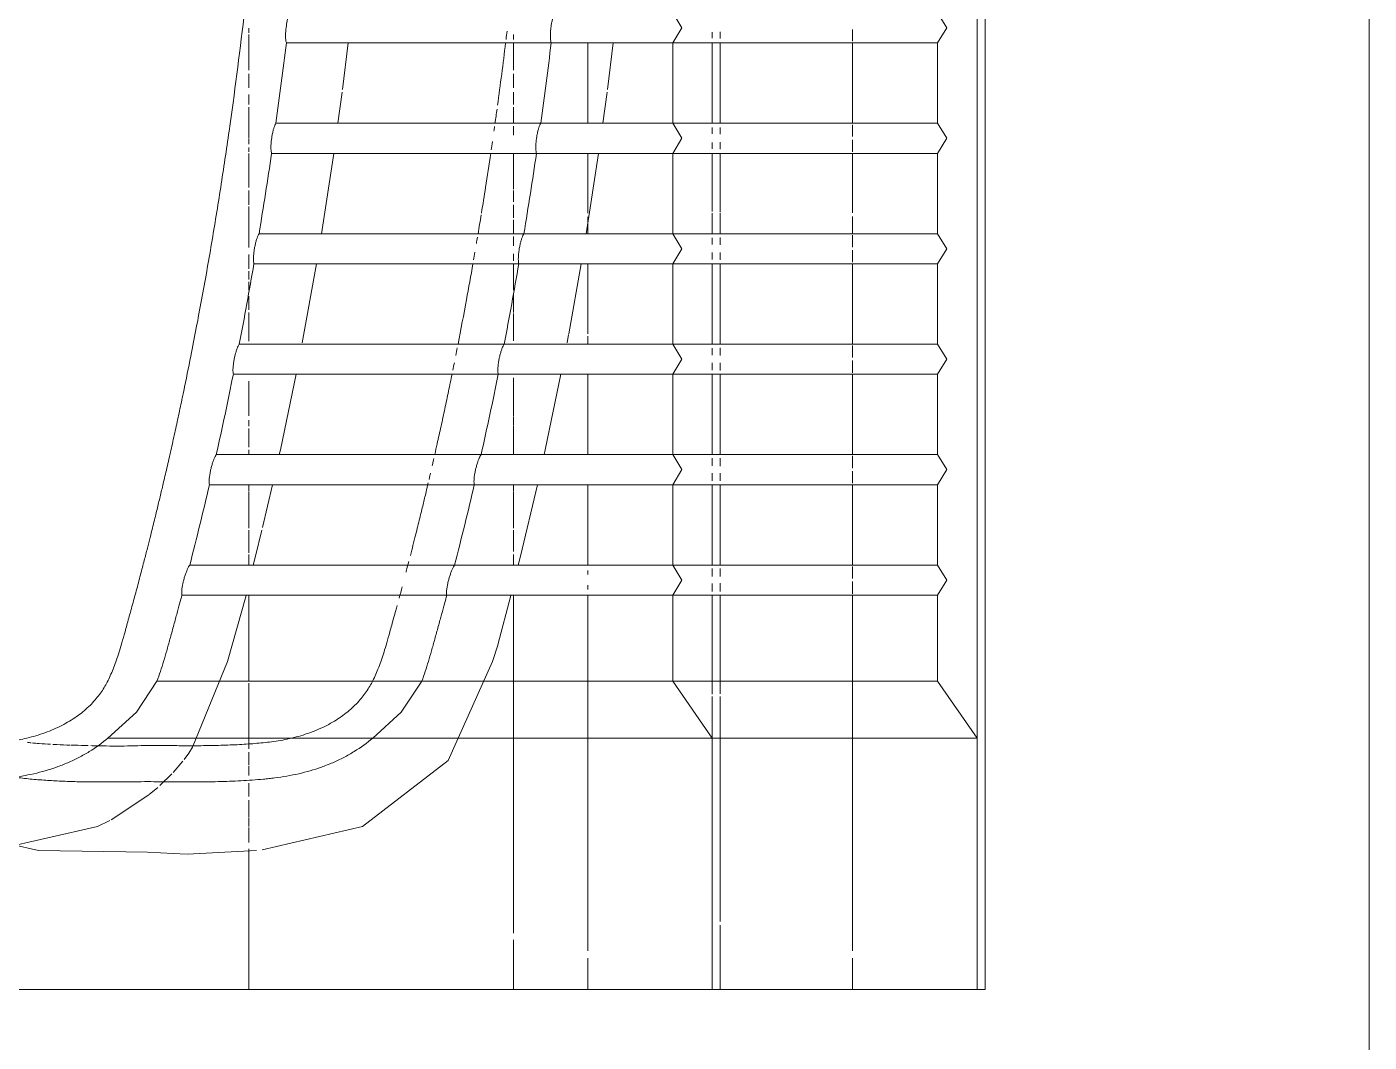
# Model space of a CAD drawing. Header units: millimetres. Extents: x -4000 to 187956, y -58990 to 162485.
# Drawn here: x 3744.6 to 4150, y 80804.1 to 81110.7 of the extents above; entities that cross this region are included whole.
import ezdxf

# ---------------------------------------------------------------- set-up
doc = ezdxf.new("R2010")
doc.units = ezdxf.units.MM
doc.layers.add('A-WALL', color=113, linetype='Continuous', lineweight=13)
doc.layers.add('P-SANR-FIXT', color=6, linetype='Continuous', lineweight=9)

# ---------------------------------------------------------------- blocks, each defined once
blk = doc.blocks.new('WCPan-SquattingPan-Vitra-ArkitektSeries-5952 - CMPX502N-V886-FFS - TANG 1')
at = {"layer": 'P-SANR-FIXT', "color": 254}
for p, q in [((110.55, -101.37), (110.55, -99.97)), ((110.55, -112.6), (110.55, -101.9)), ((110.55, -117.95), (110.55, -113.71)), ((110.55, -123.01), (110.55, -119.95)), ((110.55, -133.25), (110.55, -123.75)), ((110.55, -134.93), (110.55, -133.43)), ((110.55, -137.32), (110.55, -135.93)), ((110.55, -148.04), (110.55, -137.83)), ((110.55, -153.34), (110.55, -148.92)), ((110.55, -155.76), (110.55, -153.84)), ((110.55, -166.21), (110.55, -155.88)), ((110.55, -172.59), (110.55, -168.25)), ((110.55, -175.85), (110.55, -173.3)), ((110.55, -179.1), (110.55, -176.58)), ((110.55, -185.01), (110.55, -180.87)), ((110.55, -194.42), (110.55, -185.78)), ((110.55, -216.97), (110.55, -206.56)), ((110.55, -220.09), (110.55, -218.28)), ((110.55, -226.51), (110.55, -220.85)), ((110.55, -228.71), (110.55, -227.28)), ((110.55, -239.63), (110.55, -237.81)), ((110.55, -250.97), (110.55, -239.87)), ((110.55, -258.37), (110.55, -251.55)), ((110.55, -262.07), (110.55, -258.87)), ((110.55, -317.55), (110.55, -315.87)), ((110.55, -322.38), (110.55, -318.6)), ((110.55, -331.96), (110.55, -327.9)), ((110.55, -338.26), (110.55, -333.05)), ((110.55, -340.98), (110.55, -338.48)), ((110.55, -345.84), (110.55, -341.31))]:
    blk.add_line(p, q, dxfattribs=at)
at = {"layer": 'P-SANR-FIXT', "color": 252}
for p, q in [((250.56, -103.01), (250.56, -101.13)), ((252.96, -103.06), (252.96, -101.09)), ((140.63, -104.4), (138.87, -118.43)), ((250.56, -128.65), (250.56, -104.39)), ((252.96, -128.65), (252.96, -104.39)), ((138.76, -119.27), (137.5, -128.65)), ((250.56, -131.9), (250.56, -129.94)), ((252.96, -131.95), (252.96, -129.9)), ((136.22, -137.75), (132.5, -162.01)), ((250.56, -136.41), (250.56, -134.43)), ((250.56, -155.3), (250.56, -137.74)), ((252.96, -136.46), (252.96, -134.39)), ((252.96, -155.53), (252.96, -137.74)), ((250.56, -162), (250.56, -155.76)), ((252.96, -162), (252.96, -155.76)), ((250.56, -165.31), (250.56, -163.24)), ((252.96, -165.35), (252.96, -163.2)), ((250.56, -169.81), (250.56, -167.73)), ((252.96, -169.86), (252.96, -167.69)), ((130.99, -171.1), (126.68, -195)), ((250.56, -195.36), (250.56, -171.1)), ((252.96, -195.36), (252.96, -171.1)), ((250.56, -198.71), (250.56, -196.54)), ((252.96, -198.75), (252.96, -196.49)), ((250.56, -203.22), (250.56, -201.03)), ((252.96, -203.27), (252.96, -200.99)), ((124.85, -204.47), (120.1, -227.27)), ((250.56, -228.71), (250.56, -204.45)), ((252.96, -228.71), (252.96, -204.45)), ((120.1, -227.27), (119.78, -228.72)), ((250.56, -232.12), (250.56, -229.83)), ((252.96, -232.16), (252.96, -229.79)), ((250.56, -236.63), (250.56, -234.32)), ((252.96, -236.67), (252.96, -234.28)), ((117.74, -237.83), (114.72, -250.72)), ((250.56, -262.07), (250.56, -237.81)), ((252.96, -262.07), (252.96, -237.81)), ((250.56, -265.54), (250.56, -263.12)), ((252.96, -265.57), (252.96, -263.08)), ((252.96, -270.09), (252.96, -267.58)), ((250.56, -270.05), (250.56, -267.61)), ((250.56, -301.08), (250.56, -271.16)), ((252.96, -300.94), (252.96, -271.16)), ((250.56, -314.32), (250.56, -301.76)), ((252.96, -369.69), (252.96, -301.76)), ((92.44, -318.87), (91.03, -320.83)), ((90.64, -321.32), (87.69, -324.73)), ((87.3, -325.15), (83.66, -328.68)), ((252.96, -390.25), (252.96, -370.81)), ((250.56, -390.25), (252.96, -390.25))]:
    blk.add_line(p, q, dxfattribs=at)
at = {"layer": 'P-SANR-FIXT', "color": 250}
for p, q in [((121.91, -104.39), (238.61, -104.39)), ((238.61, -128.65), (238.61, -104.39)), ((238.61, -128.65), (118.75, -128.65)), ((117.45, -137.74), (238.61, -137.74)), ((238.61, -162), (238.61, -137.74)), ((238.61, -162), (113.67, -162)), ((112.13, -171.1), (238.61, -171.1)), ((238.61, -195.36), (238.61, -171.1)), ((238.61, -195.36), (107.69, -195.36)), ((105.9, -204.45), (238.61, -204.45)), ((238.61, -204.45), (238.61, -228.71)), ((238.61, -228.71), (100.75, -228.71)), ((98.67, -237.81), (238.61, -237.81)), ((238.61, -262.07), (238.61, -237.81)), ((238.61, -262.07), (92.74, -262.07)), ((90.37, -271.16), (238.61, -271.16)), ((238.61, -297.17), (238.61, -271.16)), ((82.82, -297.17), (238.61, -297.17)), ((238.61, -297.17), (250.56, -314.32)), ((148.02, -314.32), (68.02, -314.32)), ((250.56, -314.32), (148.02, -314.32)), ((250.56, -314.32), (250.56, -390.25)), ((250.56, -390.25), (-250.56, -390.25))]:
    blk.add_line(p, q, dxfattribs=at)
at = {"layer": 'P-SANR-FIXT', "color": 253}
for p, q in [((212.95, -104.39), (212.95, -128.65)), ((212.95, -137.74), (212.95, -155.76)), ((212.95, -156.87), (212.95, -162)), ((212.95, -171.1), (212.95, -192.26)), ((212.95, -192.94), (212.95, -195.36)), ((212.95, -204.45), (212.95, -228.71)), ((212.95, -237.81), (212.95, -262.07)), ((212.95, -263.7), (212.95, -264.97)), ((110.55, -297.17), (110.55, -271.16)), ((212.95, -268.14), (212.95, -269.43)), ((212.95, -271.16), (212.95, -374.6)), ((110.55, -315.87), (110.55, -297.7)), ((93.6, -317.06), (92.44, -318.87)), ((110.55, -325.58), (110.55, -322.73)), ((80.39, -331.45), (68.98, -339.01)), ((83.08, -329.2), (80.5, -331.37)), ((68.55, -339.24), (64.92, -341.06)), ((64.91, -341.07), (32.93, -348.27)), ((110.55, -390.25), (110.55, -347.78)), ((212.95, -374.77), (212.95, -378.62)), ((212.95, -380.83), (212.95, -390.25)), ((-110.49, -390.25), (110.55, -390.25)), ((212.95, -390.25), (110.55, -390.25)), ((212.95, -390.25), (252.96, -390.25))]:
    blk.add_line(p, q, dxfattribs=at)
at = {"layer": 'P-SANR-FIXT', "color": 250, "flags": 128}
for points in [[(238.61, -104.39), (241.4, -99.84), (238.61, -95.3)], [(238.61, -137.74), (241.4, -133.2), (238.61, -128.65)], [(238.61, -171.1), (241.4, -166.55), (238.61, -162)], [(238.61, -204.45), (241.4, -199.91), (238.61, -195.36)], [(238.61, -237.81), (241.4, -233.26), (238.61, -228.71)], [(238.61, -271.16), (241.4, -266.61), (238.61, -262.07)], [(68.02, -314.32), (76.62, -306.47), (82.82, -297.17)]]:
    blk.add_lwpolyline(points, dxfattribs=at)
at = {"layer": 'P-SANR-FIXT', "color": 252, "flags": 128}
for points in [[(114.52, -251.56), (112.6, -259.36), (111.93, -262.08)], [(109.75, -271.26), (104.15, -291.21), (93.6, -317.06)]]:
    blk.add_lwpolyline(points, dxfattribs=at)
at = {"layer": 'P-SANR-FIXT', "color": 250}
blk.add_arc((-1176.21, 51.26), 1307.39, 350.61189, 351.68789, dxfattribs=at)
for points, knots in [([(40.28, 123.24), (41.22, 123.12), (45.06, 122.64), (51.71, 121.64), (60.17, 120.01), (68.57, 117.97), (76.78, 115.45), (84.8, 112.37), (91.35, 109.16), (96.35, 106.18), (99.91, 103.74), (103.38, 100.99), (107.85, 96.84), (112.84, 90.74), (116.21, 84.15), (117.97, 79.09), (118.88, 75.48), (119.45, 72.3), (119.77, 69.47), (119.93, 66.83), (119.98, 64.71), (119.99, 63.03), (119.99, 62.01), (119.98, 61.16), (119.97, 60.06), (119.93, 58.25), (119.86, 55.26), (119.75, 51.42), (119.64, 47.54), (119.53, 44.03), (119.42, 40.71), (119.29, 36.98), (119.11, 31.92), (118.92, 26.93), (118.73, 22.47), (118.58, 19.03), (118.44, 16.16), (118.31, 13.45), (118.19, 10.96), (118.07, 8.66), (117.96, 6.69), (117.85, 4.57), (117.69, 1.79), (117.49, -1.72), (117.23, -5.98), (116.95, -10.31), (116.66, -14.74), (116.26, -20.61), (115.51, -30.84), (114.35, -45.2), (112.27, -68.07), (109.21, -96.69), (105.5, -125.36), (102.12, -148.02), (99.36, -165), (96.36, -181.94), (93.51, -196.84), (91.28, -207.81), (89.79, -214.88), (88.65, -220.17), (87.48, -225.47), (86.49, -229.85), (85.66, -233.44), (84.91, -236.67), (84.11, -240.05), (83.22, -243.76), (82.25, -247.78), (81.22, -251.94), (80.18, -256.07), (79.26, -259.65), (78.18, -263.8), (76.91, -268.61), (75.82, -272.63), (74.96, -275.78), (74.1, -278.92), (73.15, -282.36), (72.21, -285.67), (71.41, -288.37), (70.37, -291.52), (69.25, -294.43), (68.05, -296.98), (67.13, -298.69), (66.09, -300.32), (64.44, -302.55), (61.91, -305.27), (58.14, -308.26), (54.39, -310.43), (51.04, -311.95), (47.42, -313.32), (43.15, -314.51), (39.85, -315.1), (38.38, -315.31)], [0.068767, 0.068767, 0.068767, 0.068767, 0.0735294, 0.0882353, 0.1029412, 0.1176471, 0.1323529, 0.1470588, 0.1617647, 0.1691176, 0.1764706, 0.1838235, 0.1911765, 0.2058824, 0.2205882, 0.2279412, 0.2352941, 0.2426471, 0.25, 0.2573529, 0.2647059, 0.2683824, 0.2720588, 0.2738971, 0.2757353, 0.2794118, 0.2830882, 0.2867647, 0.2904412, 0.2922794, 0.2941176, 0.2977941, 0.3014706, 0.3088235, 0.3161765, 0.3235294, 0.3308824, 0.3382353, 0.3455882, 0.3492647, 0.3529412, 0.3566176, 0.3602941, 0.3676471, 0.375, 0.3823529, 0.3897059, 0.3970588, 0.4117647, 0.4411765, 0.4705882, 0.5294118, 0.5882353, 0.6176471, 0.6470588, 0.6764706, 0.7058824, 0.7242647, 0.7334559, 0.7426471, 0.7518382, 0.7610294, 0.765625, 0.7702206, 0.7794118, 0.7886029, 0.7977941, 0.8069853, 0.8115809, 0.8161765, 0.8207721, 0.8253676, 0.8299632, 0.832261, 0.8345588, 0.8391544, 0.84375, 0.8483456, 0.8529412, 0.8621324, 0.8667279, 0.8713235, 0.8759191, 0.8805147, 0.8897059, 0.8988971, 0.9080882, 0.9126838, 0.9172794, 0.9264706, 0.9340926, 0.9340926, 0.9340926, 0.9340926]), ([(123, -95.3), (122.9, -95.45), (122.72, -95.84), (122.45, -96.62), (122.2, -97.57), (121.92, -99), (121.68, -100.97), (121.65, -103.11), (121.8, -104.07), (121.91, -104.39)], [0, 0, 0, 0, 0.1, 0.2, 0.3, 0.4, 0.6, 0.8, 1, 1, 1, 1]), ([(118.75, -128.65), (118.65, -128.81), (118.46, -129.19), (118.17, -129.97), (117.9, -130.92), (117.66, -131.99), (117.47, -133.13), (117.28, -134.67), (117.21, -136.46), (117.34, -137.43), (117.45, -137.74)], [0, 0, 0, 0, 0.1, 0.2, 0.3, 0.4, 0.5, 0.6, 0.8, 1, 1, 1, 1]), ([(113.67, -162), (113.57, -162.16), (113.37, -162.55), (113.06, -163.33), (112.76, -164.27), (112.5, -165.34), (112.27, -166.47), (112.04, -168.01), (111.93, -169.81), (112.03, -170.78), (112.13, -171.1)], [0, 0, 0, 0, 0.1, 0.2, 0.3, 0.4, 0.5, 0.6, 0.8, 1, 1, 1, 1]), ([(107.69, -195.36), (107.59, -195.51), (107.37, -195.9), (107.04, -196.68), (106.72, -197.62), (106.42, -198.68), (106.17, -199.82), (105.9, -201.35), (105.73, -203.15), (105.81, -204.13), (105.9, -204.45)], [0, 0, 0, 0, 0.1, 0.2, 0.3, 0.4, 0.5, 0.6, 0.8, 1, 1, 1, 1]), ([(100.75, -228.71), (100.64, -228.87), (100.41, -229.26), (100.05, -230.03), (99.7, -230.97), (99.38, -232.03), (99.08, -233.16), (98.77, -234.69), (98.54, -236.5), (98.59, -237.48), (98.67, -237.81)], [0, 0, 0, 0, 0.1, 0.2, 0.3, 0.4, 0.5, 0.6, 0.8, 1, 1, 1, 1]), ([(92.74, -262.07), (92.63, -262.22), (92.39, -262.61), (92, -263.38), (91.62, -264.32), (91.26, -265.37), (90.93, -266.5), (90.56, -268.03), (90.27, -269.84), (90.29, -270.84), (90.37, -271.16)], [0, 0, 0, 0, 0.1, 0.2, 0.3, 0.4, 0.5, 0.6, 0.8, 1, 1, 1, 1]), ([(82.82, -297.17), (83.19, -296.17), (83.9, -294.18), (84.83, -291.21), (85.76, -288.01), (86.74, -284.5), (87.81, -280.6), (89.16, -275.66), (89.96, -272.69), (90.37, -271.16)], [0, 0, 0, 0, 0.125, 0.25, 0.375, 0.5, 0.625, 0.75, 1, 1, 1, 1]), ([(0, -327.48), (2.52, -327.48), (5.85, -327.54), (10.4, -327.58), (14, -327.59), (17.77, -327.56), (21.35, -327.49), (24.76, -327.39), (28.16, -327.24), (31.64, -327.02), (34.43, -326.79), (36.62, -326.57), (38.99, -326.3), (43.33, -325.66), (48.02, -324.57), (52.47, -323.14), (55.92, -321.79), (59.29, -320.2), (63.48, -317.84), (66.31, -315.78), (68.02, -314.32)], [0, 0, 0, 0, 0.1, 0.15, 0.2, 0.25, 0.3, 0.35, 0.4, 0.45, 0.5, 0.525, 0.55, 0.6, 0.7, 0.75, 0.8, 0.85, 0.9, 1, 1, 1, 1])]:
    blk.add_open_spline(points, degree=3, knots=knots, dxfattribs=at)
for points in [[(118.75, -128.65), (119.31, -124.61), (120.4, -116.53), (121.42, -108.44), (121.91, -104.39)], [(107.69, -195.36), (108.47, -191.32), (109.99, -183.24), (111.43, -175.15), (112.13, -171.1)], [(100.75, -228.71), (101.65, -224.68), (103.41, -216.6), (105.08, -208.51), (105.9, -204.45)], [(92.74, -262.07), (93.78, -258.04), (95.8, -249.96), (97.73, -241.86), (98.67, -237.81)]]:
    blk.add_open_spline(points, degree=3, dxfattribs=at)
blk = doc.blocks.new('CMF2_NHAXUONG_A_rvt-1-FFS - TANG 1')
at = {"layer": 'A-WALL', "color": 50, "lineweight": 15}
for p, q in [((4150, 81599.91), (4150, 81049.28)), ((4150, 81049.28), (4150, 80299.28))]:
    blk.add_line(p, q, dxfattribs=at)
at = {"layer": 'P-SANR-FIXT', "color": 250}
for p, q in [((4033.99, 80820.03), (4033.99, 81422.65)), ((4031.59, 80895.95), (4031.59, 81288.22)), ((3902.95, 81105.88), (4019.65, 81105.88)), ((4019.65, 81081.62), (4019.65, 81105.88)), ((4019.65, 81081.62), (3899.78, 81081.62)), ((3898.49, 81072.53), (4019.65, 81072.53)), ((4019.65, 81048.27), (4019.65, 81072.53)), ((4019.65, 81048.27), (3894.71, 81048.27)), ((3893.17, 81039.18), (4019.65, 81039.18)), ((4019.65, 81014.92), (4019.65, 81039.18)), ((4019.65, 81014.92), (3888.73, 81014.92)), ((3886.94, 81005.82), (4019.65, 81005.82)), ((4019.65, 81005.82), (4019.65, 80981.56)), ((4019.65, 80981.56), (3881.78, 80981.56)), ((3879.71, 80972.47), (4019.65, 80972.47)), ((4019.65, 80948.21), (4019.65, 80972.47)), ((4019.65, 80948.21), (3873.78, 80948.21)), ((3871.4, 80939.11), (4019.65, 80939.11)), ((4019.65, 80913.1), (4019.65, 80939.11)), ((3863.86, 80913.1), (4019.65, 80913.1)), ((4019.65, 80913.1), (4031.59, 80895.95)), ((4031.59, 80895.95), (3849.06, 80895.95)), ((4031.59, 80895.95), (4031.59, 80820.03)), ((4031.59, 80820.03), (3530.48, 80820.03)), ((4031.59, 80820.03), (4033.99, 80820.03))]:
    blk.add_line(p, q, dxfattribs=at)
at = {"layer": 'P-SANR-FIXT', "color": 252}
for p, q in [((3993.99, 81109.91), (3993.99, 81106.4)), ((3993.99, 81105.88), (3993.99, 81081.62)), ((3993.99, 81081.14), (3993.99, 81077.6)), ((3993.99, 81076.58), (3993.99, 81073.03)), ((3993.99, 81072.53), (3993.99, 81054.52)), ((3993.99, 81053.41), (3993.99, 81048.27)), ((3993.99, 81047.8), (3993.99, 81044.22)), ((3993.99, 81043.25), (3993.99, 81039.66)), ((3993.99, 81039.18), (3993.99, 81014.92)), ((3993.99, 81014.47), (3993.99, 81010.85)), ((3993.99, 81009.92), (3993.99, 81006.28)), ((3993.99, 81005.82), (3993.99, 80981.56)), ((3993.99, 80981.14), (3993.99, 80977.47)), ((3993.99, 80976.59), (3993.99, 80972.91)), ((3993.99, 80972.47), (3993.99, 80948.21)), ((3993.99, 80947.81), (3993.99, 80944.09)), ((3993.99, 80943.26), (3993.99, 80939.53)), ((3993.99, 80939.11), (3993.99, 80831.65)), ((3993.99, 80829.45), (3993.99, 80820.03)), ((3993.99, 80820.03), (3953.99, 80820.03)), ((3993.99, 80820.03), (4033.99, 80820.03))]:
    blk.add_line(p, q, dxfattribs=at)
at = {"layer": 'P-SANR-FIXT', "color": 254}
for p, q in [((3891.59, 81106.86), (3891.59, 81108.38)), ((3891.59, 81097.68), (3891.59, 81105.88)), ((3891.59, 81092.32), (3891.59, 81096.56)), ((3891.59, 81087.26), (3891.59, 81091.02)), ((3891.59, 81081.62), (3891.59, 81086.52)), ((3891.59, 81078.01), (3891.59, 81080.71)), ((3891.59, 81061.66), (3891.59, 81072.44)), ((3891.59, 81057.89), (3891.59, 81061.35)), ((3891.59, 81053.01), (3891.59, 81056.93)), ((3891.59, 81048.27), (3891.59, 81052.41)), ((3891.59, 81044.62), (3891.59, 81047.4)), ((3891.59, 81040.08), (3891.59, 81042.23)), ((3891.59, 81031.18), (3891.59, 81039.18)), ((3891.59, 81024.49), (3891.59, 81030.29)), ((3891.59, 81015.86), (3891.59, 81024.13)), ((3891.59, 80993.31), (3891.59, 81004.76)), ((3891.59, 80990.35), (3891.59, 80993.04)), ((3891.59, 80981.56), (3891.59, 80990.18)), ((3891.59, 80970.65), (3891.59, 80972.47)), ((3891.59, 80959.3), (3891.59, 80970.41)), ((3891.59, 80952.28), (3891.59, 80958.72)), ((3891.59, 80948.21), (3891.59, 80951.4)), ((3813.97, 80862), (3792.96, 80860.91)), ((3792.8, 80860.91), (3781.05, 80861.49))]:
    blk.add_line(p, q, dxfattribs=at)
at = {"layer": 'P-SANR-FIXT', "color": 253}
for p, q in [((3921.67, 81105.87), (3919.91, 81091.85)), ((3919.8, 81091), (3918.54, 81081.62)), ((3917.26, 81072.52), (3913.54, 81048.27)), ((3912.02, 81039.17), (3908.24, 81018.01)), ((3908.21, 81017.87), (3907.72, 81015.27)), ((3890.79, 80939.01), (3886.86, 80924.15)), ((3891.59, 80837.03), (3891.59, 80939.11)), ((3845.94, 80869.21), (3815.69, 80862.21)), ((3891.59, 80820.03), (3891.59, 80835.06)), ((3670.54, 80820.03), (3891.59, 80820.03)), ((3953.99, 80820.03), (3891.59, 80820.03))]:
    blk.add_line(p, q, dxfattribs=at)
at = {"layer": 'P-SANR-FIXT', "color": 250, "flags": 128}
for points in [[(4019.65, 81105.88), (4022.44, 81110.43), (4019.65, 81114.98)], [(4019.65, 81072.53), (4022.44, 81077.08), (4019.65, 81081.62)], [(4019.65, 81039.18), (4022.44, 81043.72), (4019.65, 81048.27)], [(4019.65, 81005.82), (4022.44, 81010.37), (4019.65, 81014.92)], [(4019.65, 80972.47), (4022.44, 80977.01), (4019.65, 80981.56)], [(4019.65, 80939.11), (4022.44, 80943.66), (4019.65, 80948.21)], [(3849.06, 80895.95), (3857.65, 80903.81), (3863.86, 80913.1)]]:
    blk.add_lwpolyline(points, dxfattribs=at)
at = {"layer": 'P-SANR-FIXT', "color": 253, "flags": 128}
for points in [[(3905.88, 81005.8), (3901.14, 80983), (3900.82, 80981.56)], [(3898.78, 80972.44), (3893.64, 80950.91), (3892.97, 80948.19)], [(3886.8, 80923.99), (3885.18, 80919.07), (3871.82, 80889.13), (3845.96, 80869.21)], [(3781.05, 80861.49), (3748.13, 80862), (3716.14, 80869.21)]]:
    blk.add_lwpolyline(points, dxfattribs=at)
at = {"layer": 'P-SANR-FIXT', "color": 250}
blk.add_arc((2604.83, 81261.53), 1307.39, 350.61189, 351.68789, dxfattribs=at)
at = {"layer": 'P-SANR-FIXT', "color": 252}
for points in [[(3904.03, 81114.98), (3903.94, 81114.82), (3903.76, 81114.44), (3903.49, 81113.65), (3903.24, 81112.7), (3903.02, 81111.63), (3902.91, 81110.87), (3902.87, 81110.48)], [(3889.62, 81109.46), (3889.52, 81108.6), (3889.41, 81107.75), (3889.31, 81106.89)], [(3902.76, 81109.34), (3902.7, 81108.59), (3902.68, 81107.16), (3902.84, 81106.2), (3902.95, 81105.88)], [(3889.18, 81105.87), (3888.41, 81099.58), (3887.59, 81093.29), (3886.74, 81087.03)], [(3886.58, 81085.91), (3886.39, 81084.47), (3886.19, 81083.04), (3885.99, 81081.61)], [(3899.78, 81081.62), (3899.69, 81081.47), (3899.49, 81081.08), (3899.2, 81080.3), (3898.93, 81079.35), (3898.7, 81078.28), (3898.57, 81077.52), (3898.51, 81077.14)], [(3885.84, 81080.6), (3885.78, 81080.15), (3885.72, 81079.71), (3885.65, 81079.27)], [(3885.19, 81076.07), (3885.07, 81075.24), (3884.95, 81074.41), (3884.83, 81073.59)], [(3898.37, 81076), (3898.3, 81075.25), (3898.25, 81073.82), (3898.38, 81072.85), (3898.49, 81072.53)], [(3881.8, 81053.97), (3881.49, 81052.06), (3881.17, 81050.16), (3880.86, 81048.26)], [(3880.68, 81047.19), (3880.57, 81046.56), (3880.46, 81045.92), (3880.35, 81045.28)], [(3894.71, 81048.27), (3894.61, 81048.11), (3894.4, 81047.73), (3894.09, 81046.95), (3893.8, 81046), (3893.62, 81045.29), (3893.54, 81044.93)], [(3879.91, 81042.68), (3879.77, 81041.9), (3879.64, 81041.11), (3879.5, 81040.32)], [(3893.15, 81042.66), (3893.06, 81041.91), (3892.96, 81040.47), (3893.07, 81039.5), (3893.17, 81039.18)], [(3874.59, 81013.79), (3874.44, 81013.03), (3874.29, 81012.28), (3874.14, 81011.52)], [(3888.41, 81014.34), (3888.3, 81014.11), (3888.08, 81013.6), (3887.76, 81012.65), (3887.56, 81011.95), (3887.47, 81011.58)], [(3873.69, 81009.27), (3873.54, 81008.52), (3873.39, 81007.77), (3873.24, 81007.01)], [(3881.09, 80980.22), (3880.97, 80979.93), (3880.74, 80979.31), (3880.52, 80978.6), (3880.42, 80978.24)], [(3873.42, 80947.63), (3873.29, 80947.41), (3873.04, 80946.89), (3872.66, 80945.96), (3872.42, 80945.25), (3872.3, 80944.89)], [(3857.94, 80941.66), (3857.63, 80940.52), (3857.33, 80939.38), (3857.02, 80938.24)], [(3745.82, 80894.53), (3745.43, 80894.57), (3745.05, 80894.62), (3744.68, 80894.67)], [(3765.47, 80893.62), (3764.96, 80893.63), (3764.45, 80893.65), (3763.93, 80893.66)]]:
    blk.add_open_spline(points, degree=3, dxfattribs=at)
at = {"layer": 'P-SANR-FIXT', "color": 250}
for points in [[(3902.87, 81110.48), (3902.82, 81110.1), (3902.78, 81109.72), (3902.76, 81109.34)], [(3899.78, 81081.62), (3900.35, 81085.66), (3901.44, 81093.74), (3902.46, 81101.83), (3902.95, 81105.88)], [(3898.51, 81077.14), (3898.46, 81076.76), (3898.41, 81076.37), (3898.37, 81076)], [(3893.54, 81044.93), (3893.46, 81044.56), (3893.31, 81043.8), (3893.19, 81043.03), (3893.15, 81042.66)], [(3888.73, 81014.92), (3889.51, 81018.95), (3891.03, 81027.03), (3892.47, 81035.12), (3893.17, 81039.18)], [(3888.73, 81014.92), (3888.62, 81014.76), (3888.52, 81014.57), (3888.41, 81014.34)], [(3887.47, 81011.58), (3887.38, 81011.21), (3887.2, 81010.46), (3887.07, 81009.69), (3887.01, 81009.32)], [(3881.78, 80981.56), (3882.69, 80985.59), (3884.45, 80993.67), (3886.12, 81001.77), (3886.94, 81005.82)], [(3886.84, 81006.42), (3886.86, 81006.18), (3886.89, 81005.98), (3886.94, 81005.82)], [(3881.78, 80981.56), (3881.67, 80981.41), (3881.56, 80981.21), (3881.44, 80980.99)], [(3880.42, 80978.24), (3880.31, 80977.87), (3880.12, 80977.12), (3879.96, 80976.35), (3879.89, 80975.98)], [(3873.78, 80948.21), (3874.82, 80952.24), (3876.84, 80960.31), (3878.77, 80968.41), (3879.71, 80972.47)], [(3879.63, 80973.07), (3879.64, 80972.83), (3879.67, 80972.63), (3879.71, 80972.47)], [(3873.78, 80948.21), (3873.66, 80948.05), (3873.54, 80947.86), (3873.42, 80947.63)], [(3872.3, 80944.89), (3872.19, 80944.53), (3871.97, 80943.78), (3871.78, 80943.01), (3871.7, 80942.64)], [(3871.34, 80939.72), (3871.35, 80939.48), (3871.37, 80939.27), (3871.4, 80939.11)]]:
    blk.add_open_spline(points, degree=3, dxfattribs=at)
at = {"layer": 'P-SANR-FIXT', "color": 252}
for points, knots in [([(3884.67, 81072.51), (3884.17, 81069.09), (3883.26, 81063.09), (3882.3, 81057.09), (3881.88, 81054.5)], [0.59990501, 0.59990501, 0.59990501, 0.59990501, 0.61764706, 0.63107429, 0.63107429, 0.63107429, 0.63107429]), ([(3879.3, 81039.18), (3878.67, 81035.56), (3877.22, 81027.49), (3875.68, 81019.39), (3874.81, 81014.92)], [0.65763176, 0.65763176, 0.65763176, 0.65763176, 0.67647059, 0.69964237, 0.69964237, 0.69964237, 0.69964237]), ([(3887.01, 81009.32), (3886.9, 81008.56), (3886.8, 81007.48), (3886.82, 81006.66), (3886.84, 81006.42)], [0.6, 0.6, 0.6, 0.6, 0.8, 0.9, 0.9, 0.9, 0.9]), ([(3872.99, 81005.81), (3872.64, 81004.11), (3871.93, 81000.63), (3870.83, 80995.4), (3869.68, 80990.11), (3868.66, 80985.48), (3868.02, 80982.65), (3867.78, 80981.57)], [0.7154071, 0.7154071, 0.7154071, 0.7154071, 0.72426471, 0.73345588, 0.74264706, 0.75183824, 0.75748751, 0.75748751, 0.75748751, 0.75748751]), ([(3867.51, 80980.38), (3867.44, 80980.09), (3867.28, 80979.37), (3867.11, 80978.64), (3867.01, 80978.21)], [0.759538911, 0.759538911, 0.759538911, 0.759538911, 0.761029412, 0.763277525, 0.763277525, 0.763277525, 0.763277525]), ([(3866.49, 80975.93), (3866.37, 80975.42), (3866.22, 80974.78), (3866.08, 80974.17), (3866.04, 80974.03)], [0.767352813, 0.767352813, 0.767352813, 0.767352813, 0.770220588, 0.771074275, 0.771074275, 0.771074275, 0.771074275]), ([(3879.89, 80975.98), (3879.76, 80975.22), (3879.62, 80974.14), (3879.62, 80973.31), (3879.63, 80973.07)], [0.6, 0.6, 0.6, 0.6, 0.8, 0.9, 0.9, 0.9, 0.9]), ([(3865.8, 80972.98), (3865.57, 80972.03), (3865.05, 80969.81), (3864.26, 80966.51), (3863.28, 80962.49), (3862.25, 80958.34), (3861.25, 80954.36), (3860.69, 80952.17), (3860.42, 80951.1)], [0.77328674, 0.77328674, 0.77328674, 0.77328674, 0.77941176, 0.78860294, 0.79779412, 0.80698529, 0.81158088, 0.81548583, 0.81548583, 0.81548583, 0.81548583]), ([(3859.94, 80949.26), (3859.7, 80948.35), (3859.43, 80947.3), (3859.14, 80946.19), (3859.12, 80946.1)], [0.817645159, 0.817645159, 0.817645159, 0.817645159, 0.820772059, 0.821044254, 0.821044254, 0.821044254, 0.821044254]), ([(3871.7, 80942.64), (3871.54, 80941.89), (3871.37, 80940.8), (3871.33, 80939.96), (3871.34, 80939.72)], [0.6, 0.6, 0.6, 0.6, 0.8, 0.9, 0.9, 0.9, 0.9]), ([(3856.4, 80935.95), (3856.26, 80935.46), (3855.92, 80934.19), (3855.14, 80931.35), (3854.19, 80927.92), (3853.25, 80924.6), (3852.44, 80921.91), (3851.41, 80918.76), (3850.29, 80915.85), (3849.09, 80913.29), (3848.16, 80911.59), (3847.12, 80909.95), (3845.47, 80907.72), (3842.94, 80905), (3839.17, 80902.02), (3835.43, 80899.84), (3832.08, 80898.32), (3828.45, 80896.95), (3823.88, 80895.68), (3819.36, 80894.91), (3815.92, 80894.53), (3812.65, 80894.23), (3808.19, 80893.93), (3803.41, 80893.76), (3799.45, 80893.67), (3795.43, 80893.63), (3791.01, 80893.64), (3786.16, 80893.7), (3782.86, 80893.74), (3781.04, 80893.74)], [0.8308418, 0.8308418, 0.8308418, 0.8308418, 0.832261, 0.8345588, 0.8391544, 0.84375, 0.8483456, 0.8529412, 0.8621324, 0.8667279, 0.8713235, 0.8759191, 0.8805147, 0.8897059, 0.8988971, 0.9080882, 0.9126838, 0.9172794, 0.9264706, 0.9356618, 0.9402574, 0.9448529, 0.9540441, 0.9632353, 0.9678309, 0.9724265, 0.9816176, 0.9908088, 1, 1, 1, 1]), ([(3757.7, 80893.82), (3756.35, 80893.86), (3754.59, 80893.92), (3752.84, 80894), (3752.45, 80894.02)], [-0.93765537, -0.93765537, -0.93765537, -0.93765537, -0.92857143, -0.92599591, -0.92599591, -0.92599591, -0.92599591]), ([(3763.06, 80893.68), (3761.74, 80893.72), (3760.03, 80893.76), (3758.26, 80893.81), (3757.92, 80893.82)], [-0.95023191, -0.95023191, -0.95023191, -0.95023191, -0.94047619, -0.9381635, -0.9381635, -0.9381635, -0.9381635]), ([(3781.04, 80893.74), (3778.47, 80893.62), (3774.41, 80893.52), (3769.03, 80893.54), (3766.51, 80893.6), (3765.47, 80893.62)], [-1, -1, -1, -1, -0.97619048, -0.96428571, -0.9562827, -0.9562827, -0.9562827, -0.9562827])]:
    blk.add_open_spline(points, degree=3, knots=knots, dxfattribs=at)
at = {"layer": 'P-SANR-FIXT', "color": 253}
blk.add_open_spline([(3881.44, 80980.99), (3881.33, 80980.76), (3881.21, 80980.5), (3881.09, 80980.22)], degree=3, dxfattribs=at)
at = {"layer": 'P-SANR-FIXT', "color": 250}
for points, knots in [([(3863.86, 80913.1), (3864.23, 80914.1), (3864.93, 80916.1), (3865.87, 80919.06), (3866.79, 80922.26), (3867.77, 80925.78), (3868.85, 80929.67), (3870.2, 80934.62), (3870.99, 80937.58), (3871.4, 80939.11)], [0, 0, 0, 0, 0.125, 0.25, 0.375, 0.5, 0.625, 0.75, 1, 1, 1, 1]), ([(3713, 80895.96), (3715.3, 80894.01), (3720.25, 80890.64), (3728.25, 80887.05), (3735.39, 80885.08), (3741.06, 80884.08), (3745.61, 80883.56), (3750.25, 80883.19), (3754.95, 80882.93), (3759.7, 80882.77), (3764.49, 80882.69), (3769, 80882.68), (3774.62, 80882.73), (3778.5, 80882.79), (3781.04, 80882.79)], [0, 0, 0, 0, 0.125, 0.25, 0.375, 0.4375, 0.5, 0.5625, 0.625, 0.6875, 0.75, 0.8125, 0.875, 1, 1, 1, 1]), ([(3751.73, 80894.06), (3750.57, 80894.12), (3748.63, 80894.25), (3746.78, 80894.42), (3746.03, 80894.51)], [-0.92438551, -0.92438551, -0.92438551, -0.92438551, -0.91666667, -0.91123973, -0.91123973, -0.91123973, -0.91123973]), ([(3781.04, 80882.79), (3783.56, 80882.79), (3786.89, 80882.74), (3791.44, 80882.69), (3795.03, 80882.68), (3798.8, 80882.71), (3802.38, 80882.78), (3805.79, 80882.88), (3809.2, 80883.04), (3812.68, 80883.26), (3815.47, 80883.49), (3817.66, 80883.71), (3820.03, 80883.98), (3824.37, 80884.62), (3829.05, 80885.7), (3833.51, 80887.14), (3836.96, 80888.48), (3840.32, 80890.07), (3844.52, 80892.44), (3847.35, 80894.49), (3849.06, 80895.95)], [0, 0, 0, 0, 0.1, 0.15, 0.2, 0.25, 0.3, 0.35, 0.4, 0.45, 0.5, 0.525, 0.55, 0.6, 0.7, 0.75, 0.8, 0.85, 0.9, 1, 1, 1, 1])]:
    blk.add_open_spline(points, degree=3, knots=knots, dxfattribs=at)
at = {"layer": 'P-SANR-FIXT', "color": 250, "lineweight": 9}
blk.add_blockref('WCPan-SquattingPan-Vitra-ArkitektSeries-5952 - CMPX502N-V886-FFS - TANG 1', (3701.04, 81210.27), dxfattribs=at)

msp = doc.modelspace()

# ---------------------------------------------------------------- block references
at = {"lineweight": 5}
msp.add_blockref('CMF2_NHAXUONG_A_rvt-1-FFS - TANG 1', (0, 0), dxfattribs=at)

doc.saveas('drawing.dxf')
